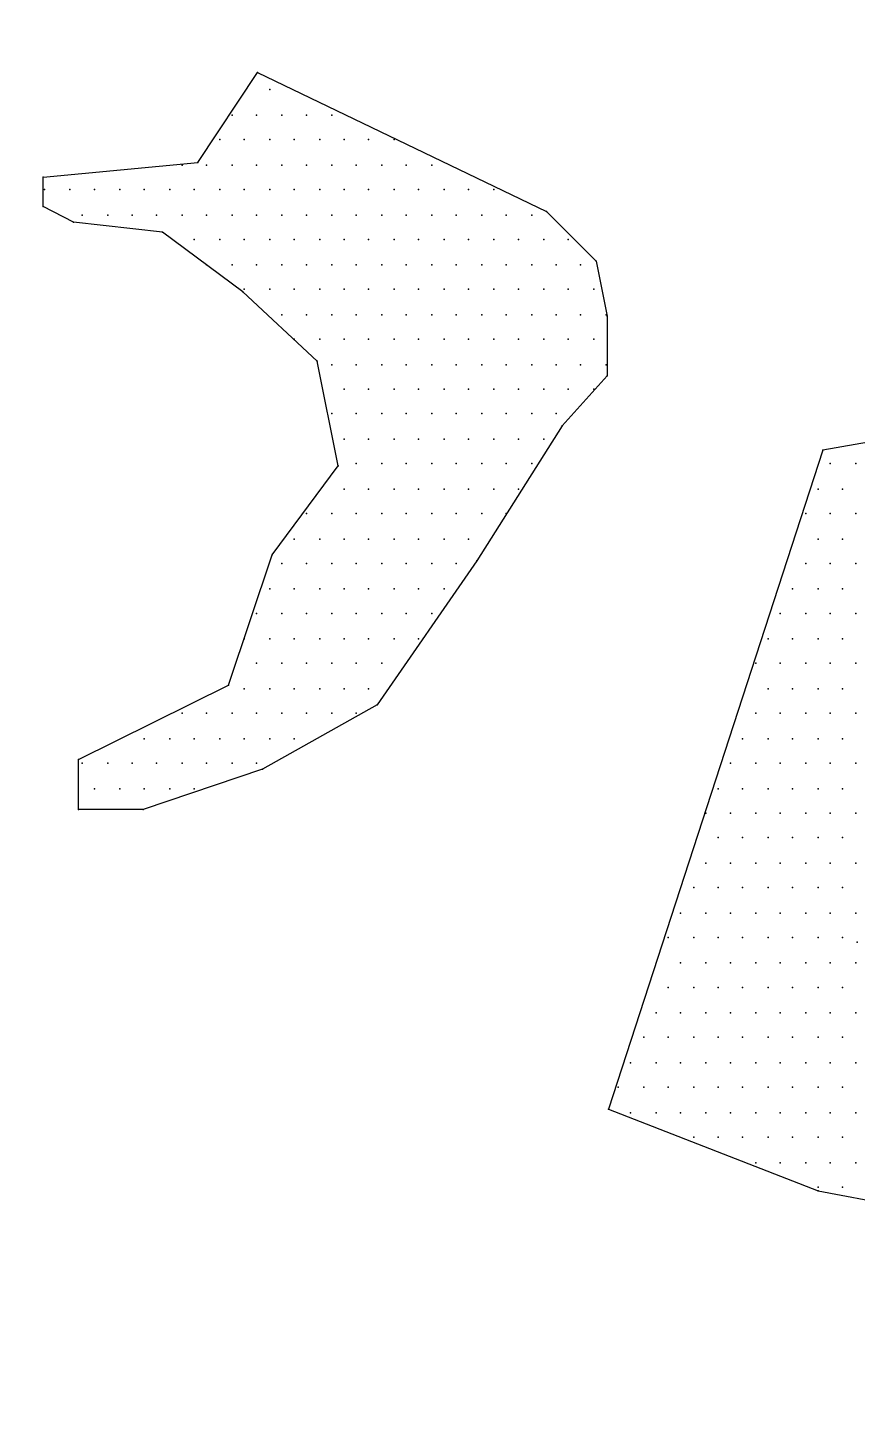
# Model space of a CAD drawing. Extents: x 180421 to 182279, y 668879 to 669787.
# Drawn here: x 181687.2 to 181690.8, y 669728.03 to 669734.08 of the extents above; entities that cross this region are included whole.
import ezdxf

# ---------------------------------------------------------------- set-up
doc = ezdxf.new("R2010")
doc.units = 0
doc.header["$LTSCALE"] = 2.5
doc.header["$MEASUREMENT"] = 0
doc.layers.add('KOTERET', color=1, linetype='CONTINUOUS')

msp = doc.modelspace()

# ---------------------------------------------------------------- linework, layer by layer
at = {"layer": 'KOTERET', "color": 1, "linetype": 'Continuous'}
for points in [[(181688.7952, 669737.3002, 0.06433), (181676.0537, 669740.8155, 0.055067), (181664.7321, 669741.1533, 0.081051), (181651.3572, 669738.4033, 0.05642), (181642.8858, 669734.0225, 0.170965), (181636.3725, 669726.4272, 0.076819), (181635.3802, 669721.9355, 0.118306), (181636.9689, 669715.0897, 0.129737), (181642.0465, 669709.3207, 0.070189), (181651.9853, 669704.0847, 0.047922), (181659.4381, 669702.1899, 0.049022), (181670.1052, 669701.4245, 0.072792), (181685.7075, 669704.127, 0.1248), (181695.9577, 669709.7324, 0.103709), (181701.5895, 669717.6971, 0.036886), (181702.0012, 669719.4442, 0.106536), (181701.7161, 669724.5693, 0.106243), (181696.6491, 669732.3071, 0.106919), (181688.7952, 669737.3002)], [(181659.6281, 669703.3352, 0.049045), (181670.0736, 669702.5857, 0.072972), (181685.3802, 669705.2459, 0.125195), (181695.1659, 669710.5821, 0.103069), (181700.5022, 669718.1035, 0.035565), (181700.8558, 669719.6289, 0.105225), (181700.613, 669724.2104, 0.105504), (181695.8363, 669731.4837, 0.107235), (181688.3729, 669736.2235, 0.064474), (181675.8901, 669739.6648, 0.055181), (181664.8007, 669739.9973, 0.081162), (181651.7742, 669737.3213, 0.05669), (181643.498, 669733.0354, 0.171614), (181637.4545, 669726.0102, 0.076301), (181636.5414, 669721.8932, 0.117637), (181638.0087, 669715.6122, 0.130118), (181642.7116, 669710.276, 0.070334), (181652.3812, 669705.1773, 0.047983), (181659.6281, 669703.3352)]]:
    msp.add_lwpolyline(points, format="xyb", dxfattribs=at)
at = {"layer": 'KOTERET', "color": 2, "linetype": 'Continuous'}
for points in [[(181687.9401, 669733.4946), (181688.1988, 669733.8852)], [(181688.1988, 669733.8852), (181689.4497, 669733.2835)], [(181688.2515, 669733.8113), (181688.2515, 669733.8113)], [(181688.0879, 669733.7005), (181688.0879, 669733.7005)], [(181688.1935, 669733.7005), (181688.1935, 669733.7005)], [(181688.3043, 669733.7005), (181688.3043, 669733.7005)], [(181688.4099, 669733.7005), (181688.4099, 669733.7005)], [(181688.5207, 669733.7005), (181688.5207, 669733.7005)], [(181688.0351, 669733.5949), (181688.0351, 669733.5949)], [(181688.1407, 669733.5949), (181688.1407, 669733.5949)], [(181688.2515, 669733.5949), (181688.2515, 669733.5949)], [(181688.3571, 669733.5949), (181688.3571, 669733.5949)], [(181688.4679, 669733.5949), (181688.4679, 669733.5949)], [(181688.5735, 669733.5949), (181688.5735, 669733.5949)], [(181688.6791, 669733.5949), (181688.6791, 669733.5949)], [(181688.7899, 669733.5949), (181688.7899, 669733.5949)], [(181687.2698, 669733.4313), (181687.9401, 669733.4946)], [(181687.8715, 669733.4841), (181687.8715, 669733.4841)], [(181687.9771, 669733.4841), (181687.9771, 669733.4841)], [(181688.0879, 669733.4841), (181688.0879, 669733.4841)], [(181688.1935, 669733.4841), (181688.1935, 669733.4841)], [(181688.3043, 669733.4841), (181688.3043, 669733.4841)], [(181688.4099, 669733.4841), (181688.4099, 669733.4841)], [(181688.5207, 669733.4841), (181688.5207, 669733.4841)], [(181688.6263, 669733.4841), (181688.6263, 669733.4841)], [(181688.7371, 669733.4841), (181688.7371, 669733.4841)], [(181688.8427, 669733.4841), (181688.8427, 669733.4841)], [(181688.9535, 669733.4841), (181688.9535, 669733.4841)], [(181687.2698, 669733.3046), (181687.2698, 669733.4313)], [(181687.2751, 669733.3785), (181687.2751, 669733.3785)], [(181687.3859, 669733.3785), (181687.3859, 669733.3785)], [(181687.4915, 669733.3785), (181687.4915, 669733.3785)], [(181687.6023, 669733.3785), (181687.6023, 669733.3785)], [(181687.7079, 669733.3785), (181687.7079, 669733.3785)], [(181687.8187, 669733.3785), (181687.8187, 669733.3785)], [(181687.9243, 669733.3785), (181687.9243, 669733.3785)], [(181688.0351, 669733.3785), (181688.0351, 669733.3785)], [(181688.1407, 669733.3785), (181688.1407, 669733.3785)], [(181688.2515, 669733.3785), (181688.2515, 669733.3785)], [(181688.3571, 669733.3785), (181688.3571, 669733.3785)], [(181688.4679, 669733.3785), (181688.4679, 669733.3785)], [(181688.5735, 669733.3785), (181688.5735, 669733.3785)], [(181688.6791, 669733.3785), (181688.6791, 669733.3785)], [(181688.7899, 669733.3785), (181688.7899, 669733.3785)], [(181688.8955, 669733.3785), (181688.8955, 669733.3785)], [(181689.0063, 669733.3785), (181689.0063, 669733.3785)], [(181689.1119, 669733.3785), (181689.1119, 669733.3785)], [(181689.2227, 669733.3785), (181689.2227, 669733.3785)], [(181687.4018, 669733.236), (181687.2698, 669733.3046)], [(181687.4387, 669733.2677), (181687.4387, 669733.2677)], [(181687.5495, 669733.2677), (181687.5495, 669733.2677)], [(181687.6551, 669733.2677), (181687.6551, 669733.2677)], [(181687.7607, 669733.2677), (181687.7607, 669733.2677)], [(181687.8715, 669733.2677), (181687.8715, 669733.2677)], [(181687.9771, 669733.2677), (181687.9771, 669733.2677)], [(181688.0879, 669733.2677), (181688.0879, 669733.2677)], [(181688.1935, 669733.2677), (181688.1935, 669733.2677)], [(181688.3043, 669733.2677), (181688.3043, 669733.2677)], [(181688.4099, 669733.2677), (181688.4099, 669733.2677)], [(181688.5207, 669733.2677), (181688.5207, 669733.2677)], [(181688.6263, 669733.2677), (181688.6263, 669733.2677)], [(181688.7371, 669733.2677), (181688.7371, 669733.2677)], [(181688.8427, 669733.2677), (181688.8427, 669733.2677)], [(181688.9535, 669733.2677), (181688.9535, 669733.2677)], [(181689.0591, 669733.2677), (181689.0591, 669733.2677)], [(181689.1699, 669733.2677), (181689.1699, 669733.2677)], [(181689.2755, 669733.2677), (181689.2755, 669733.2677)], [(181689.3863, 669733.2677), (181689.3863, 669733.2677)], [(181689.4497, 669733.2835), (181689.6661, 669733.0671)], [(181687.7871, 669733.1938), (181687.4018, 669733.236)], [(181688.1354, 669732.9352), (181687.7871, 669733.1938)], [(181687.9243, 669733.1621), (181687.9243, 669733.1621)], [(181688.0351, 669733.1621), (181688.0351, 669733.1621)], [(181688.1407, 669733.1621), (181688.1407, 669733.1621)], [(181688.2515, 669733.1621), (181688.2515, 669733.1621)], [(181688.3571, 669733.1621), (181688.3571, 669733.1621)], [(181688.4679, 669733.1621), (181688.4679, 669733.1621)], [(181688.5735, 669733.1621), (181688.5735, 669733.1621)], [(181688.6791, 669733.1621), (181688.6791, 669733.1621)], [(181688.7899, 669733.1621), (181688.7899, 669733.1621)], [(181688.8955, 669733.1621), (181688.8955, 669733.1621)], [(181689.0063, 669733.1621), (181689.0063, 669733.1621)], [(181689.1119, 669733.1621), (181689.1119, 669733.1621)], [(181689.2227, 669733.1621), (181689.2227, 669733.1621)], [(181689.3283, 669733.1621), (181689.3283, 669733.1621)], [(181689.4391, 669733.1621), (181689.4391, 669733.1621)], [(181689.5447, 669733.1621), (181689.5447, 669733.1621)], [(181689.6661, 669733.0671), (181689.7136, 669732.8296)], [(181687.9771, 669733.0513), (181687.9771, 669733.0513)], [(181688.0879, 669733.0513), (181688.0879, 669733.0513)], [(181688.1935, 669733.0513), (181688.1935, 669733.0513)], [(181688.3043, 669733.0513), (181688.3043, 669733.0513)], [(181688.4099, 669733.0513), (181688.4099, 669733.0513)], [(181688.5207, 669733.0513), (181688.5207, 669733.0513)], [(181688.6263, 669733.0513), (181688.6263, 669733.0513)], [(181688.7371, 669733.0513), (181688.7371, 669733.0513)], [(181688.8427, 669733.0513), (181688.8427, 669733.0513)], [(181688.9535, 669733.0513), (181688.9535, 669733.0513)], [(181689.0591, 669733.0513), (181689.0591, 669733.0513)], [(181689.1699, 669733.0513), (181689.1699, 669733.0513)], [(181689.2755, 669733.0513), (181689.2755, 669733.0513)], [(181689.3863, 669733.0513), (181689.3863, 669733.0513)], [(181689.4919, 669733.0513), (181689.4919, 669733.0513)], [(181689.5975, 669733.0513), (181689.5975, 669733.0513)], [(181688.1407, 669732.9457), (181688.1407, 669732.9457)], [(181688.2515, 669732.9457), (181688.2515, 669732.9457)], [(181688.3571, 669732.9457), (181688.3571, 669732.9457)], [(181688.4679, 669732.9457), (181688.4679, 669732.9457)], [(181688.5735, 669732.9457), (181688.5735, 669732.9457)], [(181688.6791, 669732.9457), (181688.6791, 669732.9457)], [(181688.7899, 669732.9457), (181688.7899, 669732.9457)], [(181688.8955, 669732.9457), (181688.8955, 669732.9457)], [(181689.0063, 669732.9457), (181689.0063, 669732.9457)], [(181689.1119, 669732.9457), (181689.1119, 669732.9457)], [(181689.2227, 669732.9457), (181689.2227, 669732.9457)], [(181689.3283, 669732.9457), (181689.3283, 669732.9457)], [(181689.4391, 669732.9457), (181689.4391, 669732.9457)], [(181689.5447, 669732.9457), (181689.5447, 669732.9457)], [(181689.6555, 669732.9457), (181689.6555, 669732.9457)], [(181688.4574, 669732.6343), (181688.1354, 669732.9352)], [(181688.3043, 669732.8349), (181688.3043, 669732.8349)], [(181688.4099, 669732.8349), (181688.4099, 669732.8349)], [(181688.5207, 669732.8349), (181688.5207, 669732.8349)], [(181688.6263, 669732.8349), (181688.6263, 669732.8349)], [(181688.7371, 669732.8349), (181688.7371, 669732.8349)], [(181688.8427, 669732.8349), (181688.8427, 669732.8349)], [(181688.9535, 669732.8349), (181688.9535, 669732.8349)], [(181689.0591, 669732.8349), (181689.0591, 669732.8349)], [(181689.1699, 669732.8349), (181689.1699, 669732.8349)], [(181689.2755, 669732.8349), (181689.2755, 669732.8349)], [(181689.3863, 669732.8349), (181689.3863, 669732.8349)], [(181689.4919, 669732.8349), (181689.4919, 669732.8349)], [(181689.5975, 669732.8349), (181689.5975, 669732.8349)], [(181689.7083, 669732.8349), (181689.7083, 669732.8349)], [(181689.7136, 669732.8296), (181689.7136, 669732.571)], [(181688.3571, 669732.7293), (181688.3571, 669732.7293)], [(181688.4679, 669732.7293), (181688.4679, 669732.7293)], [(181688.5735, 669732.7293), (181688.5735, 669732.7293)], [(181688.6791, 669732.7293), (181688.6791, 669732.7293)], [(181688.7899, 669732.7293), (181688.7899, 669732.7293)], [(181688.8955, 669732.7293), (181688.8955, 669732.7293)], [(181689.0063, 669732.7293), (181689.0063, 669732.7293)], [(181689.1119, 669732.7293), (181689.1119, 669732.7293)], [(181689.2227, 669732.7293), (181689.2227, 669732.7293)], [(181689.3283, 669732.7293), (181689.3283, 669732.7293)], [(181689.4391, 669732.7293), (181689.4391, 669732.7293)], [(181689.5447, 669732.7293), (181689.5447, 669732.7293)], [(181689.6555, 669732.7293), (181689.6555, 669732.7293)], [(181688.5471, 669732.1804), (181688.4574, 669732.6343)], [(181688.5207, 669732.6185), (181688.5207, 669732.6185)], [(181688.6263, 669732.6185), (181688.6263, 669732.6185)], [(181688.7371, 669732.6185), (181688.7371, 669732.6185)], [(181688.8427, 669732.6185), (181688.8427, 669732.6185)], [(181688.9535, 669732.6185), (181688.9535, 669732.6185)], [(181689.0591, 669732.6185), (181689.0591, 669732.6185)], [(181689.1699, 669732.6185), (181689.1699, 669732.6185)], [(181689.2755, 669732.6185), (181689.2755, 669732.6185)], [(181689.3863, 669732.6185), (181689.3863, 669732.6185)], [(181689.4919, 669732.6185), (181689.4919, 669732.6185)], [(181689.5975, 669732.6185), (181689.5975, 669732.6185)], [(181689.7083, 669732.6185), (181689.7083, 669732.6185)], [(181689.7136, 669732.571), (181689.5183, 669732.3546)], [(181688.5735, 669732.5129), (181688.5735, 669732.5129)], [(181688.6791, 669732.5129), (181688.6791, 669732.5129)], [(181688.7899, 669732.5129), (181688.7899, 669732.5129)], [(181688.8955, 669732.5129), (181688.8955, 669732.5129)], [(181689.0063, 669732.5129), (181689.0063, 669732.5129)], [(181689.1119, 669732.5129), (181689.1119, 669732.5129)], [(181689.2227, 669732.5129), (181689.2227, 669732.5129)], [(181689.3283, 669732.5129), (181689.3283, 669732.5129)], [(181689.4391, 669732.5129), (181689.4391, 669732.5129)], [(181689.5447, 669732.5129), (181689.5447, 669732.5129)], [(181689.6555, 669732.5129), (181689.6555, 669732.5129)], [(181691.8249, 669732.4548), (181690.6478, 669732.249)], [(181688.5207, 669732.4073), (181688.5207, 669732.4073)], [(181688.6263, 669732.4073), (181688.6263, 669732.4073)], [(181688.7371, 669732.4073), (181688.7371, 669732.4073)], [(181688.8427, 669732.4073), (181688.8427, 669732.4073)], [(181688.9535, 669732.4073), (181688.9535, 669732.4073)], [(181689.0591, 669732.4073), (181689.0591, 669732.4073)], [(181689.1699, 669732.4073), (181689.1699, 669732.4073)], [(181689.2755, 669732.4073), (181689.2755, 669732.4073)], [(181689.3863, 669732.4073), (181689.3863, 669732.4073)], [(181689.4919, 669732.4073), (181689.4919, 669732.4073)], [(181689.5183, 669732.3546), (181689.1488, 669731.7687)], [(181688.5735, 669732.2965), (181688.5735, 669732.2965)], [(181688.6791, 669732.2965), (181688.6791, 669732.2965)], [(181688.7899, 669732.2965), (181688.7899, 669732.2965)], [(181688.8955, 669732.2965), (181688.8955, 669732.2965)], [(181689.0063, 669732.2965), (181689.0063, 669732.2965)], [(181689.1119, 669732.2965), (181689.1119, 669732.2965)], [(181689.2227, 669732.2965), (181689.2227, 669732.2965)], [(181689.3283, 669732.2965), (181689.3283, 669732.2965)], [(181689.4391, 669732.2965), (181689.4391, 669732.2965)], [(181690.6478, 669732.249), (181689.7189, 669729.3935)], [(181688.2621, 669731.7951), (181688.5471, 669732.1804)], [(181688.6263, 669732.1909), (181688.6263, 669732.1909)], [(181688.7371, 669732.1909), (181688.7371, 669732.1909)], [(181688.8427, 669732.1909), (181688.8427, 669732.1909)], [(181688.9535, 669732.1909), (181688.9535, 669732.1909)], [(181689.0591, 669732.1909), (181689.0591, 669732.1909)], [(181689.1699, 669732.1909), (181689.1699, 669732.1909)], [(181689.2755, 669732.1909), (181689.2755, 669732.1909)], [(181689.3863, 669732.1909), (181689.3863, 669732.1909)], [(181690.6795, 669732.1909), (181690.6795, 669732.1909)], [(181690.7903, 669732.1909), (181690.7903, 669732.1909)], [(181688.5735, 669732.0801), (181688.5735, 669732.0801)], [(181688.6791, 669732.0801), (181688.6791, 669732.0801)], [(181688.7899, 669732.0801), (181688.7899, 669732.0801)], [(181688.8955, 669732.0801), (181688.8955, 669732.0801)], [(181689.0063, 669732.0801), (181689.0063, 669732.0801)], [(181689.1119, 669732.0801), (181689.1119, 669732.0801)], [(181689.2227, 669732.0801), (181689.2227, 669732.0801)], [(181689.3283, 669732.0801), (181689.3283, 669732.0801)], [(181690.6267, 669732.0801), (181690.6267, 669732.0801)], [(181690.7323, 669732.0801), (181690.7323, 669732.0801)], [(181688.4099, 669731.9745), (181688.4099, 669731.9745)], [(181688.5207, 669731.9745), (181688.5207, 669731.9745)], [(181688.6263, 669731.9745), (181688.6263, 669731.9745)], [(181688.7371, 669731.9745), (181688.7371, 669731.9745)], [(181688.8427, 669731.9745), (181688.8427, 669731.9745)], [(181688.9535, 669731.9745), (181688.9535, 669731.9745)], [(181689.0591, 669731.9745), (181689.0591, 669731.9745)], [(181689.1699, 669731.9745), (181689.1699, 669731.9745)], [(181689.2755, 669731.9745), (181689.2755, 669731.9745)], [(181690.5739, 669731.9745), (181690.5739, 669731.9745)], [(181690.6795, 669731.9745), (181690.6795, 669731.9745)], [(181690.7903, 669731.9745), (181690.7903, 669731.9745)], [(181688.3571, 669731.8637), (181688.3571, 669731.8637)], [(181688.4679, 669731.8637), (181688.4679, 669731.8637)], [(181688.5735, 669731.8637), (181688.5735, 669731.8637)], [(181688.6791, 669731.8637), (181688.6791, 669731.8637)], [(181688.7899, 669731.8637), (181688.7899, 669731.8637)], [(181688.8955, 669731.8637), (181688.8955, 669731.8637)], [(181689.0063, 669731.8637), (181689.0063, 669731.8637)], [(181689.1119, 669731.8637), (181689.1119, 669731.8637)], [(181690.6267, 669731.8637), (181690.6267, 669731.8637)], [(181690.7323, 669731.8637), (181690.7323, 669731.8637)], [(181688.0721, 669731.2303), (181688.2621, 669731.7951)], [(181688.3043, 669731.7581), (181688.3043, 669731.7581)], [(181688.4099, 669731.7581), (181688.4099, 669731.7581)], [(181688.5207, 669731.7581), (181688.5207, 669731.7581)], [(181688.6263, 669731.7581), (181688.6263, 669731.7581)], [(181689.1488, 669731.7687), (181688.716, 669731.1459)], [(181688.7371, 669731.7581), (181688.7371, 669731.7581)], [(181688.8427, 669731.7581), (181688.8427, 669731.7581)], [(181688.9535, 669731.7581), (181688.9535, 669731.7581)], [(181689.0591, 669731.7581), (181689.0591, 669731.7581)], [(181690.5739, 669731.7581), (181690.5739, 669731.7581)], [(181690.6795, 669731.7581), (181690.6795, 669731.7581)], [(181690.7903, 669731.7581), (181690.7903, 669731.7581)], [(181688.2515, 669731.6473), (181688.2515, 669731.6473)], [(181688.3571, 669731.6473), (181688.3571, 669731.6473)], [(181688.4679, 669731.6473), (181688.4679, 669731.6473)], [(181688.5735, 669731.6473), (181688.5735, 669731.6473)], [(181688.6791, 669731.6473), (181688.6791, 669731.6473)], [(181688.7899, 669731.6473), (181688.7899, 669731.6473)], [(181688.8955, 669731.6473), (181688.8955, 669731.6473)], [(181689.0063, 669731.6473), (181689.0063, 669731.6473)], [(181690.5159, 669731.6473), (181690.5159, 669731.6473)], [(181690.6267, 669731.6473), (181690.6267, 669731.6473)], [(181690.7323, 669731.6473), (181690.7323, 669731.6473)], [(181688.1935, 669731.5417), (181688.1935, 669731.5417)], [(181688.3043, 669731.5417), (181688.3043, 669731.5417)], [(181688.4099, 669731.5417), (181688.4099, 669731.5417)], [(181688.5207, 669731.5417), (181688.5207, 669731.5417)], [(181688.6263, 669731.5417), (181688.6263, 669731.5417)], [(181688.7371, 669731.5417), (181688.7371, 669731.5417)], [(181688.8427, 669731.5417), (181688.8427, 669731.5417)], [(181688.9535, 669731.5417), (181688.9535, 669731.5417)], [(181690.4631, 669731.5417), (181690.4631, 669731.5417)], [(181690.5739, 669731.5417), (181690.5739, 669731.5417)], [(181690.6795, 669731.5417), (181690.6795, 669731.5417)], [(181690.7903, 669731.5417), (181690.7903, 669731.5417)], [(181688.1407, 669731.4309), (181688.1407, 669731.4309)], [(181688.2515, 669731.4309), (181688.2515, 669731.4309)], [(181688.3571, 669731.4309), (181688.3571, 669731.4309)], [(181688.4679, 669731.4309), (181688.4679, 669731.4309)], [(181688.5735, 669731.4309), (181688.5735, 669731.4309)], [(181688.6791, 669731.4309), (181688.6791, 669731.4309)], [(181688.7899, 669731.4309), (181688.7899, 669731.4309)], [(181688.8955, 669731.4309), (181688.8955, 669731.4309)], [(181690.4103, 669731.4309), (181690.4103, 669731.4309)], [(181690.5159, 669731.4309), (181690.5159, 669731.4309)], [(181690.6267, 669731.4309), (181690.6267, 669731.4309)], [(181690.7323, 669731.4309), (181690.7323, 669731.4309)], [(181688.1935, 669731.3253), (181688.1935, 669731.3253)], [(181688.3043, 669731.3253), (181688.3043, 669731.3253)], [(181688.4099, 669731.3253), (181688.4099, 669731.3253)], [(181688.5207, 669731.3253), (181688.5207, 669731.3253)], [(181688.6263, 669731.3253), (181688.6263, 669731.3253)], [(181688.7371, 669731.3253), (181688.7371, 669731.3253)], [(181690.3575, 669731.3253), (181690.3575, 669731.3253)], [(181690.4631, 669731.3253), (181690.4631, 669731.3253)], [(181690.5739, 669731.3253), (181690.5739, 669731.3253)], [(181690.6795, 669731.3253), (181690.6795, 669731.3253)], [(181690.7903, 669731.3253), (181690.7903, 669731.3253)], [(181687.4229, 669730.9083), (181688.0721, 669731.2303)], [(181688.1407, 669731.2145), (181688.1407, 669731.2145)], [(181688.2515, 669731.2145), (181688.2515, 669731.2145)], [(181688.3571, 669731.2145), (181688.3571, 669731.2145)], [(181688.4679, 669731.2145), (181688.4679, 669731.2145)], [(181688.5735, 669731.2145), (181688.5735, 669731.2145)], [(181688.6791, 669731.2145), (181688.6791, 669731.2145)], [(181690.4103, 669731.2145), (181690.4103, 669731.2145)], [(181690.5159, 669731.2145), (181690.5159, 669731.2145)], [(181690.6267, 669731.2145), (181690.6267, 669731.2145)], [(181690.7323, 669731.2145), (181690.7323, 669731.2145)], [(181688.716, 669731.1459), (181688.2199, 669730.8661)], [(181687.8715, 669731.1089), (181687.8715, 669731.1089)], [(181687.9771, 669731.1089), (181687.9771, 669731.1089)], [(181688.0879, 669731.1089), (181688.0879, 669731.1089)], [(181688.1935, 669731.1089), (181688.1935, 669731.1089)], [(181688.3043, 669731.1089), (181688.3043, 669731.1089)], [(181688.4099, 669731.1089), (181688.4099, 669731.1089)], [(181688.5207, 669731.1089), (181688.5207, 669731.1089)], [(181688.6263, 669731.1089), (181688.6263, 669731.1089)], [(181690.3575, 669731.1089), (181690.3575, 669731.1089)], [(181690.4631, 669731.1089), (181690.4631, 669731.1089)], [(181690.5739, 669731.1089), (181690.5739, 669731.1089)], [(181690.6795, 669731.1089), (181690.6795, 669731.1089)], [(181690.7903, 669731.1089), (181690.7903, 669731.1089)], [(181687.7079, 669730.9981), (181687.7079, 669730.9981)], [(181687.8187, 669730.9981), (181687.8187, 669730.9981)], [(181687.9243, 669730.9981), (181687.9243, 669730.9981)], [(181688.0351, 669730.9981), (181688.0351, 669730.9981)], [(181688.1407, 669730.9981), (181688.1407, 669730.9981)], [(181688.2515, 669730.9981), (181688.2515, 669730.9981)], [(181688.3571, 669730.9981), (181688.3571, 669730.9981)], [(181690.2995, 669730.9981), (181690.2995, 669730.9981)], [(181690.4103, 669730.9981), (181690.4103, 669730.9981)], [(181690.5159, 669730.9981), (181690.5159, 669730.9981)], [(181690.6267, 669730.9981), (181690.6267, 669730.9981)], [(181690.7323, 669730.9981), (181690.7323, 669730.9981)], [(181687.4229, 669730.6919), (181687.4229, 669730.9083)], [(181687.4387, 669730.8925), (181687.4387, 669730.8925)], [(181687.5495, 669730.8925), (181687.5495, 669730.8925)], [(181687.6551, 669730.8925), (181687.6551, 669730.8925)], [(181687.7607, 669730.8925), (181687.7607, 669730.8925)], [(181687.8715, 669730.8925), (181687.8715, 669730.8925)], [(181687.9771, 669730.8925), (181687.9771, 669730.8925)], [(181688.0879, 669730.8925), (181688.0879, 669730.8925)], [(181688.1935, 669730.8925), (181688.1935, 669730.8925)], [(181690.2467, 669730.8925), (181690.2467, 669730.8925)], [(181690.3575, 669730.8925), (181690.3575, 669730.8925)], [(181690.4631, 669730.8925), (181690.4631, 669730.8925)], [(181690.5739, 669730.8925), (181690.5739, 669730.8925)], [(181690.6795, 669730.8925), (181690.6795, 669730.8925)], [(181690.7903, 669730.8925), (181690.7903, 669730.8925)], [(181688.2199, 669730.8661), (181687.7026, 669730.6919)], [(181687.4915, 669730.7817), (181687.4915, 669730.7817)], [(181687.6023, 669730.7817), (181687.6023, 669730.7817)], [(181687.7079, 669730.7817), (181687.7079, 669730.7817)], [(181687.8187, 669730.7817), (181687.8187, 669730.7817)], [(181687.9243, 669730.7817), (181687.9243, 669730.7817)], [(181690.1939, 669730.7817), (181690.1939, 669730.7817)], [(181690.2995, 669730.7817), (181690.2995, 669730.7817)], [(181690.4103, 669730.7817), (181690.4103, 669730.7817)], [(181690.5159, 669730.7817), (181690.5159, 669730.7817)], [(181690.6267, 669730.7817), (181690.6267, 669730.7817)], [(181690.7323, 669730.7817), (181690.7323, 669730.7817)], [(181687.7026, 669730.6919), (181687.4229, 669730.6919)], [(181690.1411, 669730.6761), (181690.1411, 669730.6761)], [(181690.2467, 669730.6761), (181690.2467, 669730.6761)], [(181690.3575, 669730.6761), (181690.3575, 669730.6761)], [(181690.4631, 669730.6761), (181690.4631, 669730.6761)], [(181690.5739, 669730.6761), (181690.5739, 669730.6761)], [(181690.6795, 669730.6761), (181690.6795, 669730.6761)], [(181690.7903, 669730.6761), (181690.7903, 669730.6761)], [(181690.1939, 669730.5705), (181690.1939, 669730.5705)], [(181690.2995, 669730.5705), (181690.2995, 669730.5705)], [(181690.4103, 669730.5705), (181690.4103, 669730.5705)], [(181690.5159, 669730.5705), (181690.5159, 669730.5705)], [(181690.6267, 669730.5705), (181690.6267, 669730.5705)], [(181690.7323, 669730.5705), (181690.7323, 669730.5705)], [(181690.1411, 669730.4597), (181690.1411, 669730.4597)], [(181690.2467, 669730.4597), (181690.2467, 669730.4597)], [(181690.3575, 669730.4597), (181690.3575, 669730.4597)], [(181690.4631, 669730.4597), (181690.4631, 669730.4597)], [(181690.5739, 669730.4597), (181690.5739, 669730.4597)], [(181690.6795, 669730.4597), (181690.6795, 669730.4597)], [(181690.7903, 669730.4597), (181690.7903, 669730.4597)], [(181690.0883, 669730.3541), (181690.0883, 669730.3541)], [(181690.1939, 669730.3541), (181690.1939, 669730.3541)], [(181690.2995, 669730.3541), (181690.2995, 669730.3541)], [(181690.4103, 669730.3541), (181690.4103, 669730.3541)], [(181690.5159, 669730.3541), (181690.5159, 669730.3541)], [(181690.6267, 669730.3541), (181690.6267, 669730.3541)], [(181690.7323, 669730.3541), (181690.7323, 669730.3541)], [(181690.0303, 669730.2433), (181690.0303, 669730.2433)], [(181690.1411, 669730.2433), (181690.1411, 669730.2433)], [(181690.2467, 669730.2433), (181690.2467, 669730.2433)], [(181690.3575, 669730.2433), (181690.3575, 669730.2433)], [(181690.4631, 669730.2433), (181690.4631, 669730.2433)], [(181690.5739, 669730.2433), (181690.5739, 669730.2433)], [(181690.6795, 669730.2433), (181690.6795, 669730.2433)], [(181690.7903, 669730.2433), (181690.7903, 669730.2433)], [(181689.9775, 669730.1377), (181689.9775, 669730.1377)], [(181690.0883, 669730.1377), (181690.0883, 669730.1377)], [(181690.1939, 669730.1377), (181690.1939, 669730.1377)], [(181690.2995, 669730.1377), (181690.2995, 669730.1377)], [(181690.4103, 669730.1377), (181690.4103, 669730.1377)], [(181690.5159, 669730.1377), (181690.5159, 669730.1377)], [(181690.6267, 669730.1377), (181690.6267, 669730.1377)], [(181690.7323, 669730.1377), (181690.7323, 669730.1377)], [(181690.0303, 669730.0269), (181690.0303, 669730.0269)], [(181690.1411, 669730.0269), (181690.1411, 669730.0269)], [(181690.2467, 669730.0269), (181690.2467, 669730.0269)], [(181690.3575, 669730.0269), (181690.3575, 669730.0269)], [(181690.4631, 669730.0269), (181690.4631, 669730.0269)], [(181690.5739, 669730.0269), (181690.5739, 669730.0269)], [(181690.6795, 669730.0269), (181690.6795, 669730.0269)], [(181690.7903, 669730.0269), (181690.7903, 669730.0269)], [(181689.9775, 669729.9213), (181689.9775, 669729.9213)], [(181690.0883, 669729.9213), (181690.0883, 669729.9213)], [(181690.1939, 669729.9213), (181690.1939, 669729.9213)], [(181690.2995, 669729.9213), (181690.2995, 669729.9213)], [(181690.4103, 669729.9213), (181690.4103, 669729.9213)], [(181690.5159, 669729.9213), (181690.5159, 669729.9213)], [(181690.6267, 669729.9213), (181690.6267, 669729.9213)], [(181690.7323, 669729.9213), (181690.7323, 669729.9213)], [(181689.9247, 669729.8105), (181689.9247, 669729.8105)], [(181690.0303, 669729.8105), (181690.0303, 669729.8105)], [(181690.1411, 669729.8105), (181690.1411, 669729.8105)], [(181690.2467, 669729.8105), (181690.2467, 669729.8105)], [(181690.3575, 669729.8105), (181690.3575, 669729.8105)], [(181690.4631, 669729.8105), (181690.4631, 669729.8105)], [(181690.5739, 669729.8105), (181690.5739, 669729.8105)], [(181690.6795, 669729.8105), (181690.6795, 669729.8105)], [(181690.7903, 669729.8105), (181690.7903, 669729.8105)], [(181689.8719, 669729.7049), (181689.8719, 669729.7049)], [(181689.9775, 669729.7049), (181689.9775, 669729.7049)], [(181690.0883, 669729.7049), (181690.0883, 669729.7049)], [(181690.1939, 669729.7049), (181690.1939, 669729.7049)], [(181690.2995, 669729.7049), (181690.2995, 669729.7049)], [(181690.4103, 669729.7049), (181690.4103, 669729.7049)], [(181690.5159, 669729.7049), (181690.5159, 669729.7049)], [(181690.6267, 669729.7049), (181690.6267, 669729.7049)], [(181690.7323, 669729.7049), (181690.7323, 669729.7049)], [(181689.8139, 669729.5941), (181689.8139, 669729.5941)], [(181689.9247, 669729.5941), (181689.9247, 669729.5941)], [(181690.0303, 669729.5941), (181690.0303, 669729.5941)], [(181690.1411, 669729.5941), (181690.1411, 669729.5941)], [(181690.2467, 669729.5941), (181690.2467, 669729.5941)], [(181690.3575, 669729.5941), (181690.3575, 669729.5941)], [(181690.4631, 669729.5941), (181690.4631, 669729.5941)], [(181690.5739, 669729.5941), (181690.5739, 669729.5941)], [(181690.6795, 669729.5941), (181690.6795, 669729.5941)], [(181690.7903, 669729.5941), (181690.7903, 669729.5941)], [(181689.7611, 669729.4885), (181689.7611, 669729.4885)], [(181689.8719, 669729.4885), (181689.8719, 669729.4885)], [(181689.9775, 669729.4885), (181689.9775, 669729.4885)], [(181690.0883, 669729.4885), (181690.0883, 669729.4885)], [(181690.1939, 669729.4885), (181690.1939, 669729.4885)], [(181690.2995, 669729.4885), (181690.2995, 669729.4885)], [(181690.4103, 669729.4885), (181690.4103, 669729.4885)], [(181690.5159, 669729.4885), (181690.5159, 669729.4885)], [(181690.6267, 669729.4885), (181690.6267, 669729.4885)], [(181690.7323, 669729.4885), (181690.7323, 669729.4885)], [(181689.7189, 669729.3935), (181690.6267, 669729.0399)], [(181689.8139, 669729.3777), (181689.8139, 669729.3777)], [(181689.9247, 669729.3777), (181689.9247, 669729.3777)], [(181690.0303, 669729.3777), (181690.0303, 669729.3777)], [(181690.1411, 669729.3777), (181690.1411, 669729.3777)], [(181690.2467, 669729.3777), (181690.2467, 669729.3777)], [(181690.3575, 669729.3777), (181690.3575, 669729.3777)], [(181690.4631, 669729.3777), (181690.4631, 669729.3777)], [(181690.5739, 669729.3777), (181690.5739, 669729.3777)], [(181690.6795, 669729.3777), (181690.6795, 669729.3777)], [(181690.7903, 669729.3777), (181690.7903, 669729.3777)], [(181690.0883, 669729.2721), (181690.0883, 669729.2721)], [(181690.1939, 669729.2721), (181690.1939, 669729.2721)], [(181690.2995, 669729.2721), (181690.2995, 669729.2721)], [(181690.4103, 669729.2721), (181690.4103, 669729.2721)], [(181690.5159, 669729.2721), (181690.5159, 669729.2721)], [(181690.6267, 669729.2721), (181690.6267, 669729.2721)], [(181690.7323, 669729.2721), (181690.7323, 669729.2721)], [(181690.3575, 669729.1613), (181690.3575, 669729.1613)], [(181690.4631, 669729.1613), (181690.4631, 669729.1613)], [(181690.5739, 669729.1613), (181690.5739, 669729.1613)], [(181690.6795, 669729.1613), (181690.6795, 669729.1613)], [(181690.7903, 669729.1613), (181690.7903, 669729.1613)], [(181690.6267, 669729.0557), (181690.6267, 669729.0557)], [(181690.6267, 669729.0399), (181691.2707, 669728.9185)], [(181690.7323, 669729.0557), (181690.7323, 669729.0557)]]:
    msp.add_lwpolyline(points, dxfattribs=at)
at = {"layer": 'KOTERET', "color": 1}
for p in [(181688.1988, 669733.8852), (181688.1988, 669733.8852), (181688.2515, 669733.8113), (181688.2515, 669733.8113), (181688.0879, 669733.7005), (181688.0879, 669733.7005), (181688.1935, 669733.7005), (181688.1935, 669733.7005), (181688.3043, 669733.7005), (181688.3043, 669733.7005), (181688.4099, 669733.7005), (181688.4099, 669733.7005), (181688.5207, 669733.7005), (181688.5207, 669733.7005), (181688.0351, 669733.5949), (181688.0351, 669733.5949), (181688.1407, 669733.5949), (181688.1407, 669733.5949), (181688.2515, 669733.5949), (181688.2515, 669733.5949), (181688.3571, 669733.5949), (181688.3571, 669733.5949), (181688.4679, 669733.5949), (181688.4679, 669733.5949), (181688.5735, 669733.5949), (181688.5735, 669733.5949), (181688.6791, 669733.5949), (181688.6791, 669733.5949), (181688.7899, 669733.5949), (181688.7899, 669733.5949), (181687.8715, 669733.4841), (181687.8715, 669733.4841), (181687.9401, 669733.4946), (181687.9401, 669733.4946), (181687.9771, 669733.4841), (181687.9771, 669733.4841), (181688.0879, 669733.4841), (181688.0879, 669733.4841), (181688.1935, 669733.4841), (181688.1935, 669733.4841), (181688.3043, 669733.4841), (181688.3043, 669733.4841), (181688.4099, 669733.4841), (181688.4099, 669733.4841), (181688.5207, 669733.4841), (181688.5207, 669733.4841), (181688.6263, 669733.4841), (181688.6263, 669733.4841), (181688.7371, 669733.4841), (181688.7371, 669733.4841), (181688.8427, 669733.4841), (181688.8427, 669733.4841), (181688.9535, 669733.4841), (181688.9535, 669733.4841), (181687.2698, 669733.4313), (181687.2698, 669733.4313), (181687.2751, 669733.3785), (181687.2751, 669733.3785), (181687.3859, 669733.3785), (181687.3859, 669733.3785), (181687.4915, 669733.3785), (181687.4915, 669733.3785), (181687.6023, 669733.3785), (181687.6023, 669733.3785), (181687.7079, 669733.3785), (181687.7079, 669733.3785), (181687.8187, 669733.3785), (181687.8187, 669733.3785), (181687.9243, 669733.3785), (181687.9243, 669733.3785), (181688.0351, 669733.3785), (181688.0351, 669733.3785), (181688.1407, 669733.3785), (181688.1407, 669733.3785), (181688.2515, 669733.3785), (181688.2515, 669733.3785), (181688.3571, 669733.3785), (181688.3571, 669733.3785), (181688.4679, 669733.3785), (181688.4679, 669733.3785), (181688.5735, 669733.3785), (181688.5735, 669733.3785), (181688.6791, 669733.3785), (181688.6791, 669733.3785), (181688.7899, 669733.3785), (181688.7899, 669733.3785), (181688.8955, 669733.3785), (181688.8955, 669733.3785), (181689.0063, 669733.3785), (181689.0063, 669733.3785), (181689.1119, 669733.3785), (181689.1119, 669733.3785), (181689.2227, 669733.3785), (181689.2227, 669733.3785), (181687.2698, 669733.3046), (181687.2698, 669733.3046), (181687.4387, 669733.2677), (181687.4387, 669733.2677), (181687.5495, 669733.2677), (181687.5495, 669733.2677), (181687.6551, 669733.2677), (181687.6551, 669733.2677), (181687.7607, 669733.2677), (181687.7607, 669733.2677), (181687.8715, 669733.2677), (181687.8715, 669733.2677), (181687.9771, 669733.2677), (181687.9771, 669733.2677), (181688.0879, 669733.2677), (181688.0879, 669733.2677), (181688.1935, 669733.2677), (181688.1935, 669733.2677), (181688.3043, 669733.2677), (181688.3043, 669733.2677), (181688.4099, 669733.2677), (181688.4099, 669733.2677), (181688.5207, 669733.2677), (181688.5207, 669733.2677), (181688.6263, 669733.2677), (181688.6263, 669733.2677), (181688.7371, 669733.2677), (181688.7371, 669733.2677), (181688.8427, 669733.2677), (181688.8427, 669733.2677), (181688.9535, 669733.2677), (181688.9535, 669733.2677), (181689.0591, 669733.2677), (181689.0591, 669733.2677), (181689.1699, 669733.2677), (181689.1699, 669733.2677), (181689.2755, 669733.2677), (181689.2755, 669733.2677), (181689.3863, 669733.2677), (181689.3863, 669733.2677), (181689.4497, 669733.2835), (181689.4497, 669733.2835), (181687.4018, 669733.236), (181687.4018, 669733.236), (181687.7871, 669733.1938), (181687.7871, 669733.1938), (181687.9243, 669733.1621), (181687.9243, 669733.1621), (181688.0351, 669733.1621), (181688.0351, 669733.1621), (181688.1407, 669733.1621), (181688.1407, 669733.1621), (181688.2515, 669733.1621), (181688.2515, 669733.1621), (181688.3571, 669733.1621), (181688.3571, 669733.1621), (181688.4679, 669733.1621), (181688.4679, 669733.1621), (181688.5735, 669733.1621), (181688.5735, 669733.1621), (181688.6791, 669733.1621), (181688.6791, 669733.1621), (181688.7899, 669733.1621), (181688.7899, 669733.1621), (181688.8955, 669733.1621), (181688.8955, 669733.1621), (181689.0063, 669733.1621), (181689.0063, 669733.1621), (181689.1119, 669733.1621), (181689.1119, 669733.1621), (181689.2227, 669733.1621), (181689.2227, 669733.1621), (181689.3283, 669733.1621), (181689.3283, 669733.1621), (181689.4391, 669733.1621), (181689.4391, 669733.1621), (181689.5447, 669733.1621), (181689.5447, 669733.1621), (181689.6661, 669733.0671), (181689.6661, 669733.0671), (181687.9771, 669733.0513), (181687.9771, 669733.0513), (181688.0879, 669733.0513), (181688.0879, 669733.0513), (181688.1935, 669733.0513), (181688.1935, 669733.0513), (181688.3043, 669733.0513), (181688.3043, 669733.0513), (181688.4099, 669733.0513), (181688.4099, 669733.0513), (181688.5207, 669733.0513), (181688.5207, 669733.0513), (181688.6263, 669733.0513), (181688.6263, 669733.0513), (181688.7371, 669733.0513), (181688.7371, 669733.0513), (181688.8427, 669733.0513), (181688.8427, 669733.0513), (181688.9535, 669733.0513), (181688.9535, 669733.0513), (181689.0591, 669733.0513), (181689.0591, 669733.0513), (181689.1699, 669733.0513), (181689.1699, 669733.0513), (181689.2755, 669733.0513), (181689.2755, 669733.0513), (181689.3863, 669733.0513), (181689.3863, 669733.0513), (181689.4919, 669733.0513), (181689.4919, 669733.0513), (181689.5975, 669733.0513), (181689.5975, 669733.0513), (181688.1407, 669732.9457), (181688.1407, 669732.9457), (181688.2515, 669732.9457), (181688.2515, 669732.9457), (181688.3571, 669732.9457), (181688.3571, 669732.9457), (181688.4679, 669732.9457), (181688.4679, 669732.9457), (181688.5735, 669732.9457), (181688.5735, 669732.9457), (181688.6791, 669732.9457), (181688.6791, 669732.9457), (181688.7899, 669732.9457), (181688.7899, 669732.9457), (181688.8955, 669732.9457), (181688.8955, 669732.9457), (181689.0063, 669732.9457), (181689.0063, 669732.9457), (181689.1119, 669732.9457), (181689.1119, 669732.9457), (181689.2227, 669732.9457), (181689.2227, 669732.9457), (181689.3283, 669732.9457), (181689.3283, 669732.9457), (181689.4391, 669732.9457), (181689.4391, 669732.9457), (181689.5447, 669732.9457), (181689.5447, 669732.9457), (181689.6555, 669732.9457), (181689.6555, 669732.9457), (181688.1354, 669732.9352), (181688.1354, 669732.9352), (181688.3043, 669732.8349), (181688.3043, 669732.8349), (181688.4099, 669732.8349), (181688.4099, 669732.8349), (181688.5207, 669732.8349), (181688.5207, 669732.8349), (181688.6263, 669732.8349), (181688.6263, 669732.8349), (181688.7371, 669732.8349), (181688.7371, 669732.8349), (181688.8427, 669732.8349), (181688.8427, 669732.8349), (181688.9535, 669732.8349), (181688.9535, 669732.8349), (181689.0591, 669732.8349), (181689.0591, 669732.8349), (181689.1699, 669732.8349), (181689.1699, 669732.8349), (181689.2755, 669732.8349), (181689.2755, 669732.8349), (181689.3863, 669732.8349), (181689.3863, 669732.8349), (181689.4919, 669732.8349), (181689.4919, 669732.8349), (181689.5975, 669732.8349), (181689.5975, 669732.8349), (181689.7083, 669732.8349), (181689.7083, 669732.8349), (181689.7136, 669732.8296), (181689.7136, 669732.8296), (181688.3571, 669732.7293), (181688.3571, 669732.7293), (181688.4679, 669732.7293), (181688.4679, 669732.7293), (181688.5735, 669732.7293), (181688.5735, 669732.7293), (181688.6791, 669732.7293), (181688.6791, 669732.7293), (181688.7899, 669732.7293), (181688.7899, 669732.7293), (181688.8955, 669732.7293), (181688.8955, 669732.7293), (181689.0063, 669732.7293), (181689.0063, 669732.7293), (181689.1119, 669732.7293), (181689.1119, 669732.7293), (181689.2227, 669732.7293), (181689.2227, 669732.7293), (181689.3283, 669732.7293), (181689.3283, 669732.7293), (181689.4391, 669732.7293), (181689.4391, 669732.7293), (181689.5447, 669732.7293), (181689.5447, 669732.7293), (181689.6555, 669732.7293), (181689.6555, 669732.7293), (181688.4574, 669732.6343), (181688.4574, 669732.6343), (181688.5207, 669732.6185), (181688.5207, 669732.6185), (181688.6263, 669732.6185), (181688.6263, 669732.6185), (181688.7371, 669732.6185), (181688.7371, 669732.6185), (181688.8427, 669732.6185), (181688.8427, 669732.6185), (181688.9535, 669732.6185), (181688.9535, 669732.6185), (181689.0591, 669732.6185), (181689.0591, 669732.6185), (181689.1699, 669732.6185), (181689.1699, 669732.6185), (181689.2755, 669732.6185), (181689.2755, 669732.6185), (181689.3863, 669732.6185), (181689.3863, 669732.6185), (181689.4919, 669732.6185), (181689.4919, 669732.6185), (181689.5975, 669732.6185), (181689.5975, 669732.6185), (181689.7083, 669732.6185), (181689.7083, 669732.6185), (181689.7136, 669732.571), (181689.7136, 669732.571), (181688.5735, 669732.5129), (181688.5735, 669732.5129), (181688.6791, 669732.5129), (181688.6791, 669732.5129), (181688.7899, 669732.5129), (181688.7899, 669732.5129), (181688.8955, 669732.5129), (181688.8955, 669732.5129), (181689.0063, 669732.5129), (181689.0063, 669732.5129), (181689.1119, 669732.5129), (181689.1119, 669732.5129), (181689.2227, 669732.5129), (181689.2227, 669732.5129), (181689.3283, 669732.5129), (181689.3283, 669732.5129), (181689.4391, 669732.5129), (181689.4391, 669732.5129), (181689.5447, 669732.5129), (181689.5447, 669732.5129), (181689.6555, 669732.5129), (181689.6555, 669732.5129), (181688.5207, 669732.4073), (181688.5207, 669732.4073), (181688.6263, 669732.4073), (181688.6263, 669732.4073), (181688.7371, 669732.4073), (181688.7371, 669732.4073), (181688.8427, 669732.4073), (181688.8427, 669732.4073), (181688.9535, 669732.4073), (181688.9535, 669732.4073), (181689.0591, 669732.4073), (181689.0591, 669732.4073), (181689.1699, 669732.4073), (181689.1699, 669732.4073), (181689.2755, 669732.4073), (181689.2755, 669732.4073), (181689.3863, 669732.4073), (181689.3863, 669732.4073), (181689.4919, 669732.4073), (181689.4919, 669732.4073), (181689.5183, 669732.3546), (181689.5183, 669732.3546), (181688.5735, 669732.2965), (181688.5735, 669732.2965), (181688.6791, 669732.2965), (181688.6791, 669732.2965), (181688.7899, 669732.2965), (181688.7899, 669732.2965), (181688.8955, 669732.2965), (181688.8955, 669732.2965), (181689.0063, 669732.2965), (181689.0063, 669732.2965), (181689.1119, 669732.2965), (181689.1119, 669732.2965), (181689.2227, 669732.2965), (181689.2227, 669732.2965), (181689.3283, 669732.2965), (181689.3283, 669732.2965), (181689.4391, 669732.2965), (181689.4391, 669732.2965), (181690.6478, 669732.249), (181690.6478, 669732.249), (181688.5471, 669732.1804), (181688.5471, 669732.1804), (181688.6263, 669732.1909), (181688.6263, 669732.1909), (181688.7371, 669732.1909), (181688.7371, 669732.1909), (181688.8427, 669732.1909), (181688.8427, 669732.1909), (181688.9535, 669732.1909), (181688.9535, 669732.1909), (181689.0591, 669732.1909), (181689.0591, 669732.1909), (181689.1699, 669732.1909), (181689.1699, 669732.1909), (181689.2755, 669732.1909), (181689.2755, 669732.1909), (181689.3863, 669732.1909), (181689.3863, 669732.1909), (181690.6795, 669732.1909), (181690.6795, 669732.1909), (181690.7903, 669732.1909), (181690.7903, 669732.1909), (181688.5735, 669732.0801), (181688.5735, 669732.0801), (181688.6791, 669732.0801), (181688.6791, 669732.0801), (181688.7899, 669732.0801), (181688.7899, 669732.0801), (181688.8955, 669732.0801), (181688.8955, 669732.0801), (181689.0063, 669732.0801), (181689.0063, 669732.0801), (181689.1119, 669732.0801), (181689.1119, 669732.0801), (181689.2227, 669732.0801), (181689.2227, 669732.0801), (181689.3283, 669732.0801), (181689.3283, 669732.0801), (181690.6267, 669732.0801), (181690.6267, 669732.0801), (181690.7323, 669732.0801), (181690.7323, 669732.0801), (181688.4099, 669731.9745), (181688.4099, 669731.9745), (181688.5207, 669731.9745), (181688.5207, 669731.9745), (181688.6263, 669731.9745), (181688.6263, 669731.9745), (181688.7371, 669731.9745), (181688.7371, 669731.9745), (181688.8427, 669731.9745), (181688.8427, 669731.9745), (181688.9535, 669731.9745), (181688.9535, 669731.9745), (181689.0591, 669731.9745), (181689.0591, 669731.9745), (181689.1699, 669731.9745), (181689.1699, 669731.9745), (181689.2755, 669731.9745), (181689.2755, 669731.9745), (181690.5739, 669731.9745), (181690.5739, 669731.9745), (181690.6795, 669731.9745), (181690.6795, 669731.9745), (181690.7903, 669731.9745), (181690.7903, 669731.9745), (181688.3571, 669731.8637), (181688.3571, 669731.8637), (181688.4679, 669731.8637), (181688.4679, 669731.8637), (181688.5735, 669731.8637), (181688.5735, 669731.8637), (181688.6791, 669731.8637), (181688.6791, 669731.8637), (181688.7899, 669731.8637), (181688.7899, 669731.8637), (181688.8955, 669731.8637), (181688.8955, 669731.8637), (181689.0063, 669731.8637), (181689.0063, 669731.8637), (181689.1119, 669731.8637), (181689.1119, 669731.8637), (181690.6267, 669731.8637), (181690.6267, 669731.8637), (181690.7323, 669731.8637), (181690.7323, 669731.8637), (181688.2621, 669731.7951), (181688.2621, 669731.7951), (181688.3043, 669731.7581), (181688.3043, 669731.7581), (181688.4099, 669731.7581), (181688.4099, 669731.7581), (181688.5207, 669731.7581), (181688.5207, 669731.7581), (181688.6263, 669731.7581), (181688.6263, 669731.7581), (181688.7371, 669731.7581), (181688.7371, 669731.7581), (181688.8427, 669731.7581), (181688.8427, 669731.7581), (181688.9535, 669731.7581), (181688.9535, 669731.7581), (181689.0591, 669731.7581), (181689.0591, 669731.7581), (181689.1488, 669731.7687), (181689.1488, 669731.7687), (181690.5739, 669731.7581), (181690.5739, 669731.7581), (181690.6795, 669731.7581), (181690.6795, 669731.7581), (181690.7903, 669731.7581), (181690.7903, 669731.7581), (181688.2515, 669731.6473), (181688.2515, 669731.6473), (181688.3571, 669731.6473), (181688.3571, 669731.6473), (181688.4679, 669731.6473), (181688.4679, 669731.6473), (181688.5735, 669731.6473), (181688.5735, 669731.6473), (181688.6791, 669731.6473), (181688.6791, 669731.6473), (181688.7899, 669731.6473), (181688.7899, 669731.6473), (181688.8955, 669731.6473), (181688.8955, 669731.6473), (181689.0063, 669731.6473), (181689.0063, 669731.6473), (181690.5159, 669731.6473), (181690.5159, 669731.6473), (181690.6267, 669731.6473), (181690.6267, 669731.6473), (181690.7323, 669731.6473), (181690.7323, 669731.6473), (181688.1935, 669731.5417), (181688.1935, 669731.5417), (181688.3043, 669731.5417), (181688.3043, 669731.5417), (181688.4099, 669731.5417), (181688.4099, 669731.5417), (181688.5207, 669731.5417), (181688.5207, 669731.5417), (181688.6263, 669731.5417), (181688.6263, 669731.5417), (181688.7371, 669731.5417), (181688.7371, 669731.5417), (181688.8427, 669731.5417), (181688.8427, 669731.5417), (181688.9535, 669731.5417), (181688.9535, 669731.5417), (181690.4631, 669731.5417), (181690.4631, 669731.5417), (181690.5739, 669731.5417), (181690.5739, 669731.5417), (181690.6795, 669731.5417), (181690.6795, 669731.5417), (181690.7903, 669731.5417), (181690.7903, 669731.5417), (181688.1407, 669731.4309), (181688.1407, 669731.4309), (181688.2515, 669731.4309), (181688.2515, 669731.4309), (181688.3571, 669731.4309), (181688.3571, 669731.4309), (181688.4679, 669731.4309), (181688.4679, 669731.4309), (181688.5735, 669731.4309), (181688.5735, 669731.4309), (181688.6791, 669731.4309), (181688.6791, 669731.4309), (181688.7899, 669731.4309), (181688.7899, 669731.4309), (181688.8955, 669731.4309), (181688.8955, 669731.4309), (181690.4103, 669731.4309), (181690.4103, 669731.4309), (181690.5159, 669731.4309), (181690.5159, 669731.4309), (181690.6267, 669731.4309), (181690.6267, 669731.4309), (181690.7323, 669731.4309), (181690.7323, 669731.4309), (181688.1935, 669731.3253), (181688.1935, 669731.3253), (181688.3043, 669731.3253), (181688.3043, 669731.3253), (181688.4099, 669731.3253), (181688.4099, 669731.3253), (181688.5207, 669731.3253), (181688.5207, 669731.3253), (181688.6263, 669731.3253), (181688.6263, 669731.3253), (181688.7371, 669731.3253), (181688.7371, 669731.3253), (181690.3575, 669731.3253), (181690.3575, 669731.3253), (181690.4631, 669731.3253), (181690.4631, 669731.3253), (181690.5739, 669731.3253), (181690.5739, 669731.3253), (181690.6795, 669731.3253), (181690.6795, 669731.3253), (181690.7903, 669731.3253), (181690.7903, 669731.3253), (181688.0721, 669731.2303), (181688.0721, 669731.2303), (181688.1407, 669731.2145), (181688.1407, 669731.2145), (181688.2515, 669731.2145), (181688.2515, 669731.2145), (181688.3571, 669731.2145), (181688.3571, 669731.2145), (181688.4679, 669731.2145), (181688.4679, 669731.2145), (181688.5735, 669731.2145), (181688.5735, 669731.2145), (181688.6791, 669731.2145), (181688.6791, 669731.2145), (181690.4103, 669731.2145), (181690.4103, 669731.2145), (181690.5159, 669731.2145), (181690.5159, 669731.2145), (181690.6267, 669731.2145), (181690.6267, 669731.2145), (181690.7323, 669731.2145), (181690.7323, 669731.2145), (181688.716, 669731.1459), (181688.716, 669731.1459), (181687.8715, 669731.1089), (181687.8715, 669731.1089), (181687.9771, 669731.1089), (181687.9771, 669731.1089), (181688.0879, 669731.1089), (181688.0879, 669731.1089), (181688.1935, 669731.1089), (181688.1935, 669731.1089), (181688.3043, 669731.1089), (181688.3043, 669731.1089), (181688.4099, 669731.1089), (181688.4099, 669731.1089), (181688.5207, 669731.1089), (181688.5207, 669731.1089), (181688.6263, 669731.1089), (181688.6263, 669731.1089), (181690.3575, 669731.1089), (181690.3575, 669731.1089), (181690.4631, 669731.1089), (181690.4631, 669731.1089), (181690.5739, 669731.1089), (181690.5739, 669731.1089), (181690.6795, 669731.1089), (181690.6795, 669731.1089), (181690.7903, 669731.1089), (181690.7903, 669731.1089), (181687.7079, 669730.9981), (181687.7079, 669730.9981), (181687.8187, 669730.9981), (181687.8187, 669730.9981), (181687.9243, 669730.9981), (181687.9243, 669730.9981), (181688.0351, 669730.9981), (181688.0351, 669730.9981), (181688.1407, 669730.9981), (181688.1407, 669730.9981), (181688.2515, 669730.9981), (181688.2515, 669730.9981), (181688.3571, 669730.9981), (181688.3571, 669730.9981), (181690.2995, 669730.9981), (181690.2995, 669730.9981), (181690.4103, 669730.9981), (181690.4103, 669730.9981), (181690.5159, 669730.9981), (181690.5159, 669730.9981), (181690.6267, 669730.9981), (181690.6267, 669730.9981), (181690.7323, 669730.9981), (181690.7323, 669730.9981), (181687.4229, 669730.9083), (181687.4229, 669730.9083), (181687.4387, 669730.8925), (181687.4387, 669730.8925), (181687.5495, 669730.8925), (181687.5495, 669730.8925), (181687.6551, 669730.8925), (181687.6551, 669730.8925), (181687.7607, 669730.8925), (181687.7607, 669730.8925), (181687.8715, 669730.8925), (181687.8715, 669730.8925), (181687.9771, 669730.8925), (181687.9771, 669730.8925), (181688.0879, 669730.8925), (181688.0879, 669730.8925), (181688.1935, 669730.8925), (181688.1935, 669730.8925), (181690.2467, 669730.8925), (181690.2467, 669730.8925), (181690.3575, 669730.8925), (181690.3575, 669730.8925), (181690.4631, 669730.8925), (181690.4631, 669730.8925), (181690.5739, 669730.8925), (181690.5739, 669730.8925), (181690.6795, 669730.8925), (181690.6795, 669730.8925), (181690.7903, 669730.8925), (181690.7903, 669730.8925), (181688.2199, 669730.8661), (181688.2199, 669730.8661), (181687.4915, 669730.7817), (181687.4915, 669730.7817), (181687.6023, 669730.7817), (181687.6023, 669730.7817), (181687.7079, 669730.7817), (181687.7079, 669730.7817), (181687.8187, 669730.7817), (181687.8187, 669730.7817), (181687.9243, 669730.7817), (181687.9243, 669730.7817), (181690.1939, 669730.7817), (181690.1939, 669730.7817), (181690.2995, 669730.7817), (181690.2995, 669730.7817), (181690.4103, 669730.7817), (181690.4103, 669730.7817), (181690.5159, 669730.7817), (181690.5159, 669730.7817), (181690.6267, 669730.7817), (181690.6267, 669730.7817), (181690.7323, 669730.7817), (181690.7323, 669730.7817), (181687.4229, 669730.6919), (181687.4229, 669730.6919), (181687.7026, 669730.6919), (181687.7026, 669730.6919), (181690.1411, 669730.6761), (181690.1411, 669730.6761), (181690.2467, 669730.6761), (181690.2467, 669730.6761), (181690.3575, 669730.6761), (181690.3575, 669730.6761), (181690.4631, 669730.6761), (181690.4631, 669730.6761), (181690.5739, 669730.6761), (181690.5739, 669730.6761), (181690.6795, 669730.6761), (181690.6795, 669730.6761), (181690.7903, 669730.6761), (181690.7903, 669730.6761), (181690.1939, 669730.5705), (181690.1939, 669730.5705), (181690.2995, 669730.5705), (181690.2995, 669730.5705), (181690.4103, 669730.5705), (181690.4103, 669730.5705), (181690.5159, 669730.5705), (181690.5159, 669730.5705), (181690.6267, 669730.5705), (181690.6267, 669730.5705), (181690.7323, 669730.5705), (181690.7323, 669730.5705), (181690.1411, 669730.4597), (181690.1411, 669730.4597), (181690.2467, 669730.4597), (181690.2467, 669730.4597), (181690.3575, 669730.4597), (181690.3575, 669730.4597), (181690.4631, 669730.4597), (181690.4631, 669730.4597), (181690.5739, 669730.4597), (181690.5739, 669730.4597), (181690.6795, 669730.4597), (181690.6795, 669730.4597), (181690.7903, 669730.4597), (181690.7903, 669730.4597), (181690.0883, 669730.3541), (181690.0883, 669730.3541), (181690.1939, 669730.3541), (181690.1939, 669730.3541), (181690.2995, 669730.3541), (181690.2995, 669730.3541), (181690.4103, 669730.3541), (181690.4103, 669730.3541), (181690.5159, 669730.3541), (181690.5159, 669730.3541), (181690.6267, 669730.3541), (181690.6267, 669730.3541), (181690.7323, 669730.3541), (181690.7323, 669730.3541), (181690.0303, 669730.2433), (181690.0303, 669730.2433), (181690.1411, 669730.2433), (181690.1411, 669730.2433), (181690.2467, 669730.2433), (181690.2467, 669730.2433), (181690.3575, 669730.2433), (181690.3575, 669730.2433), (181690.4631, 669730.2433), (181690.4631, 669730.2433), (181690.5739, 669730.2433), (181690.5739, 669730.2433), (181690.6795, 669730.2433), (181690.6795, 669730.2433), (181690.7903, 669730.2433), (181690.7903, 669730.2433), (181689.9775, 669730.1377), (181689.9775, 669730.1377), (181690.0883, 669730.1377), (181690.0883, 669730.1377), (181690.1939, 669730.1377), (181690.1939, 669730.1377), (181690.2995, 669730.1377), (181690.2995, 669730.1377), (181690.4103, 669730.1377), (181690.4103, 669730.1377), (181690.5159, 669730.1377), (181690.5159, 669730.1377), (181690.6267, 669730.1377), (181690.6267, 669730.1377), (181690.7323, 669730.1377), (181690.7323, 669730.1377), (181690.7956, 669730.1166), (181690.7956, 669730.1166), (181690.0303, 669730.0269), (181690.0303, 669730.0269), (181690.1411, 669730.0269), (181690.1411, 669730.0269), (181690.2467, 669730.0269), (181690.2467, 669730.0269), (181690.3575, 669730.0269), (181690.3575, 669730.0269), (181690.4631, 669730.0269), (181690.4631, 669730.0269), (181690.5739, 669730.0269), (181690.5739, 669730.0269), (181690.6795, 669730.0269), (181690.6795, 669730.0269), (181690.7903, 669730.0269), (181690.7903, 669730.0269), (181689.9775, 669729.9213), (181689.9775, 669729.9213), (181690.0883, 669729.9213), (181690.0883, 669729.9213), (181690.1939, 669729.9213), (181690.1939, 669729.9213), (181690.2995, 669729.9213), (181690.2995, 669729.9213), (181690.4103, 669729.9213), (181690.4103, 669729.9213), (181690.5159, 669729.9213), (181690.5159, 669729.9213), (181690.6267, 669729.9213), (181690.6267, 669729.9213), (181690.7323, 669729.9213), (181690.7323, 669729.9213), (181689.9247, 669729.8105), (181689.9247, 669729.8105), (181690.0303, 669729.8105), (181690.0303, 669729.8105), (181690.1411, 669729.8105), (181690.1411, 669729.8105), (181690.2467, 669729.8105), (181690.2467, 669729.8105), (181690.3575, 669729.8105), (181690.3575, 669729.8105), (181690.4631, 669729.8105), (181690.4631, 669729.8105), (181690.5739, 669729.8105), (181690.5739, 669729.8105), (181690.6795, 669729.8105), (181690.6795, 669729.8105), (181690.7903, 669729.8105), (181690.7903, 669729.8105), (181689.8719, 669729.7049), (181689.8719, 669729.7049), (181689.9775, 669729.7049), (181689.9775, 669729.7049), (181690.0883, 669729.7049), (181690.0883, 669729.7049), (181690.1939, 669729.7049), (181690.1939, 669729.7049), (181690.2995, 669729.7049), (181690.2995, 669729.7049), (181690.4103, 669729.7049), (181690.4103, 669729.7049), (181690.5159, 669729.7049), (181690.5159, 669729.7049), (181690.6267, 669729.7049), (181690.6267, 669729.7049), (181690.7323, 669729.7049), (181690.7323, 669729.7049), (181689.8139, 669729.5941), (181689.8139, 669729.5941), (181689.9247, 669729.5941), (181689.9247, 669729.5941), (181690.0303, 669729.5941), (181690.0303, 669729.5941), (181690.1411, 669729.5941), (181690.1411, 669729.5941), (181690.2467, 669729.5941), (181690.2467, 669729.5941), (181690.3575, 669729.5941), (181690.3575, 669729.5941), (181690.4631, 669729.5941), (181690.4631, 669729.5941), (181690.5739, 669729.5941), (181690.5739, 669729.5941), (181690.6795, 669729.5941), (181690.6795, 669729.5941), (181690.7903, 669729.5941), (181690.7903, 669729.5941), (181689.7611, 669729.4885), (181689.7611, 669729.4885), (181689.8719, 669729.4885), (181689.8719, 669729.4885), (181689.9775, 669729.4885), (181689.9775, 669729.4885), (181690.0883, 669729.4885), (181690.0883, 669729.4885), (181690.1939, 669729.4885), (181690.1939, 669729.4885), (181690.2995, 669729.4885), (181690.2995, 669729.4885), (181690.4103, 669729.4885), (181690.4103, 669729.4885), (181690.5159, 669729.4885), (181690.5159, 669729.4885), (181690.6267, 669729.4885), (181690.6267, 669729.4885), (181690.7323, 669729.4885), (181690.7323, 669729.4885), (181689.7189, 669729.3935), (181689.7189, 669729.3935), (181689.8139, 669729.3777), (181689.8139, 669729.3777), (181689.9247, 669729.3777), (181689.9247, 669729.3777), (181690.0303, 669729.3777), (181690.0303, 669729.3777), (181690.1411, 669729.3777), (181690.1411, 669729.3777), (181690.2467, 669729.3777), (181690.2467, 669729.3777), (181690.3575, 669729.3777), (181690.3575, 669729.3777), (181690.4631, 669729.3777), (181690.4631, 669729.3777), (181690.5739, 669729.3777), (181690.5739, 669729.3777), (181690.6795, 669729.3777), (181690.6795, 669729.3777), (181690.7903, 669729.3777), (181690.7903, 669729.3777), (181690.0883, 669729.2721), (181690.0883, 669729.2721), (181690.1939, 669729.2721), (181690.1939, 669729.2721), (181690.2995, 669729.2721), (181690.2995, 669729.2721), (181690.4103, 669729.2721), (181690.4103, 669729.2721), (181690.5159, 669729.2721), (181690.5159, 669729.2721), (181690.6267, 669729.2721), (181690.6267, 669729.2721), (181690.7323, 669729.2721), (181690.7323, 669729.2721), (181690.3575, 669729.1613), (181690.3575, 669729.1613), (181690.4631, 669729.1613), (181690.4631, 669729.1613), (181690.5739, 669729.1613), (181690.5739, 669729.1613), (181690.6795, 669729.1613), (181690.6795, 669729.1613), (181690.7903, 669729.1613), (181690.7903, 669729.1613), (181690.6267, 669729.0557), (181690.6267, 669729.0557), (181690.6267, 669729.0399), (181690.6267, 669729.0399), (181690.7323, 669729.0557), (181690.7323, 669729.0557)]:
    msp.add_point(p, dxfattribs=at)

doc.saveas('drawing.dxf')
